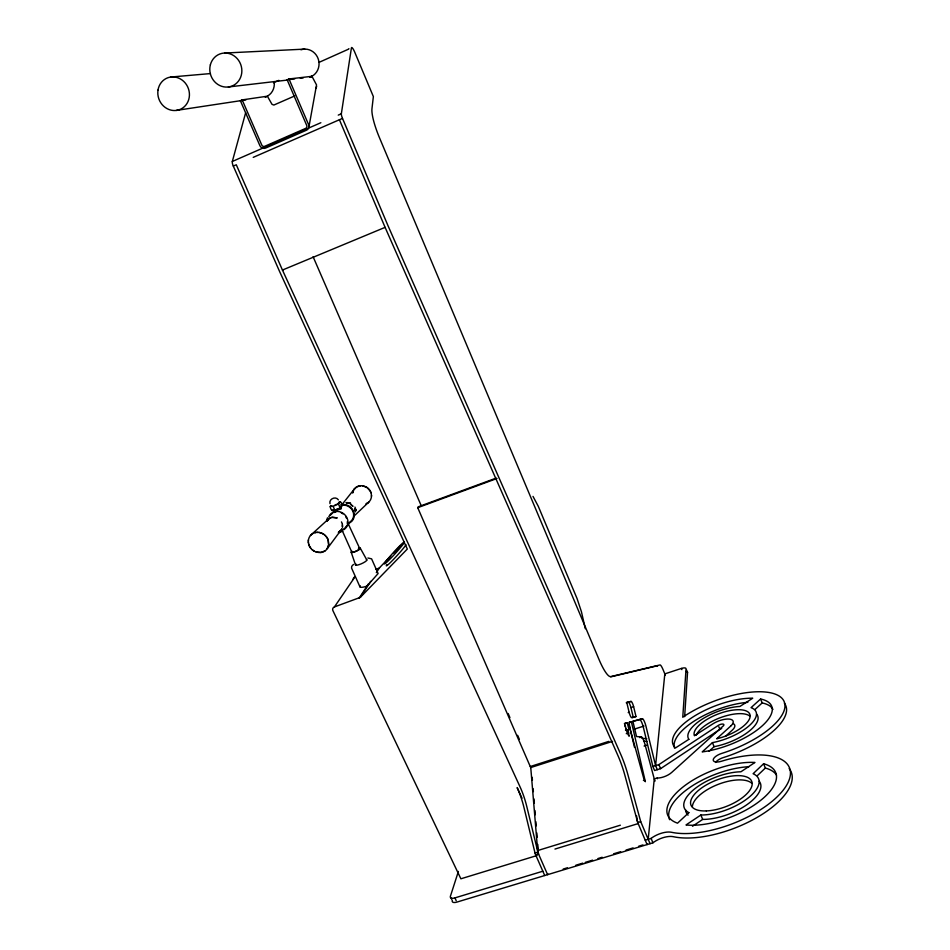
<?xml version="1.0" encoding="UTF-8"?>
<svg xmlns="http://www.w3.org/2000/svg" width="950" height="950" viewBox="0 0 950 950"><rect width="100%" height="100%" fill="white"/><g stroke="black" fill="none" stroke-linecap="round" stroke-linejoin="round"><path stroke-width="1.43" d="M371.497 496.316L371.509 495.389M308.928 126.979L316.54 84.93L311.956 76.321L289.014 78.957L287.161 79.812L306.696 125.388A2.328 2.197 70.5 0 1 305.591 128.416L264.694 146.312A2.316 2.173 67.8 0 1 261.784 145.065L242.179 99.893L267.377 96.199L272.009 104.334L273.861 105.046L294.749 95.926M684.641 716.656L687.539 672.41L686.553 670.023M308.299 540.989L308.394 539.98M647.188 843.648L647.092 844.574L637.747 822.581L624.981 775.663A32.834 6.994 72.2 0 0 617.939 755.594L385.094 227.359L339.411 119.736M648.197 839.289L654.265 778.929L644.836 743.898A5.973 1.152 71.8 0 0 641.511 737.01L636.524 736.523L632.866 721.252L642.414 718.699A5.831 1.104 71.7 0 1 645.929 726.085L655.595 765.653L657.293 769.678M655.595 765.653L664.822 673.883L681.411 668.432A5.106 1.793 -21.6 0 1 686.054 668.824L682.765 717.238A66.144 25.923 -21.1 0 1 781.434 697.751A66.144 25.923 -21.1 0 1 721.668 753.433A8.942 3.669 -21.2 0 0 713.201 759.964A8.942 3.669 -21.2 0 0 721.584 761.223A72.544 31.291 -21.3 0 1 784.783 788.037A72.544 31.291 -21.3 0 1 671.555 832.283A15.711 6.994 -22.7 0 0 651.094 838.411L645.228 840.192M650.061 843.683L640.727 821.667L627.914 774.749A32.846 6.935 72.2 0 0 620.873 754.656L388.17 226.088L342.499 118.394A5.237 1.199 66.5 0 1 341.347 113.763L351.429 47.844A4.845 0.997 66.3 0 1 354.611 51.87L373.362 96.579L371.961 108.751A32.229 6.792 67 0 0 379.489 137.762L598.904 659.229A30.091 6.068 71.2 0 0 610.755 676.59L660.024 664.929A8.716 1.496 71.2 0 1 663.159 669.869L665.309 675.07M326.562 520.612L327.477 517.809M352.759 492.789L353.649 490.129M352.771 492.789L352.961 491.863M547.806 873.703L547.604 874.665L538.519 853.955A3.23 0.867 73.5 0 1 537.902 852.091L526.787 806.526A32.312 8.847 73.1 0 0 519.982 786.707L282.447 270.049L236.289 164.777L233.308 166.072L279.49 271.284L407.324 549.029L360.276 597.396L334.424 606.931A3.159 2.85 26.9 0 0 332.928 610.672L460.881 878.797L537.118 855.487M289.002 78.992L308.524 124.474A4.453 4.18 50.7 0 1 306.565 130.162L265.608 148.069A4.418 4.287 62.6 0 1 259.908 145.706L240.362 100.7M287.161 79.812L294.738 78.897M316.659 86.426L316.148 87.827A4.275 3.942 21.9 0 1 315.685 88.409M233.308 166.072A5.142 1.532 65.5 0 1 232.322 161.464L245.646 112.765M327.382 520.339L327.192 521.004L328.558 518.961L327.133 520.837M458.387 871.435L450.371 896.361A6.199 2.601 -26.5 0 0 454.931 897.881L542.842 871.221M339.233 501.802C342.914 501.742 342.986 508.725 336.989 509.497M340.041 507.668L338.402 503.975L339.554 502.396M333.771 510.566C330.742 511.741 329.626 505.946 330.814 505.554M367.899 557.994L371.604 558.849L378.1 573.539L366.973 586.126A11.02 2.494 -24.3 0 1 360.169 585.758M340.789 530.824L342.048 528.746L327.228 548.684C322.988 555.002 312.787 552.983 309.664 546.594A10.699 9.654 41.5 0 1 308.608 543.958M360.276 597.396L370.714 581.317M376.331 572.66L379.549 567.708L390.711 556.106M538.579 854.074A3.491 0.938 73.5 0 1 537.653 850.559L530.753 767.553A6.365 1.662 72.6 0 1 530.266 766.543L417.715 507.68L418.285 506.789L496.149 478.111M359.207 598.084L368.564 583.68M334.424 606.931L354.956 576.876A2.993 2.767 33.6 0 0 353.222 579.452M360.691 485.688L356.678 486.923L354.113 489.345C358.376 482.885 369.039 485.699 370.987 492.741M327.512 520.184L328.023 519.519M341.276 530.195L338.521 532.475M342.606 503.821L354.671 488.621M348.757 523.783L346.334 526.253M310.436 535.467L328.522 518.997M340.338 531.276L340.907 530.682L338.39 532.309L339.008 532.071M393.775 552.924L400.924 545.502M333.901 511.492L335.516 510.613A4.026 0.843 -14.6 0 1 337.036 510.067L341.086 508.963L341.418 507.656M332.809 510.031L331.716 510.423M757.482 775.521L765.344 768.051L763.598 763.764L753.101 773.716A39.9 17.195 -21.3 0 1 748.042 798.071A39.9 17.195 -21.3 0 1 700.863 815.017L685.995 824.956A58.033 25.032 -21.3 0 0 760.285 800.684A58.033 25.032 -21.3 0 0 763.598 763.764M354.837 515.304L368.838 502.075L368.173 502.633M709.009 751.307L714.091 746.688A36.361 14.333 -21.1 0 0 748.172 731.963A36.361 14.333 -21.1 0 0 756.616 714.151M725.349 736.452L732.307 730.111A13.561 5.356 -21.1 0 0 732.937 723.508M755.036 709.436L762.173 702.941L760.594 699.01L751.034 707.655A36.385 14.25 -21.1 0 1 749.621 725.337A36.385 14.25 -21.1 0 1 712.429 742.639L702.216 751.889A52.915 20.734 -21.1 0 0 762.304 725.776A52.915 20.734 -21.1 0 0 760.594 699.01M353.471 564.431L351.738 566.295L351.571 568.064L359.943 586.839M339.791 531.715L340.919 530.789L339.138 532.166M339.067 502.823L340.634 502.016M331.111 506.16L333.106 506.338L338.402 503.975M330.077 506.742L331.776 506.077M338.152 508.986L333.106 510.649M342.261 505.697L341.644 506.089M692.502 826.251L702.691 819.411A39.876 17.302 -21.3 0 0 745.928 805.363A39.876 17.302 -21.3 0 0 759.252 781.256M325.221 550.751L321.064 552.461L316.017 551.938M342.867 531.05L338.817 532.724M632.581 721.477L639.754 719.554A5.831 1.116 71.7 0 1 643.269 726.94L652.887 766.496L654.586 770.533L660.571 768.657L719.922 729.386A3.693 1.461 -21.1 0 1 721.703 728.508M652.887 766.496L658.884 764.619L718.295 725.42A3.693 1.449 -21.1 0 1 722.879 724.078A3.693 1.449 -21.1 0 1 723.199 725.99L671.638 772.492A11.056 4.489 -22.3 0 1 657.115 778.038L654.265 778.929L655.132 780.983M348.341 524.032L359.694 548.435M340.29 507.834L339.281 508.404M338.366 499.843C335.694 495.781 328.7 498.964 329.983 503.619M338.295 503.334L337.286 503.916M282.993 269.752L282.447 270.049L385.094 227.359M366.712 503.5L367.46 503.108M330.267 517.845L328.463 519.068L332.369 517.192L337.226 517.916L331.609 517.37M273.469 82.757L278.837 80.358M319.081 62.344L348.591 49.139A4.833 1.009 66.3 0 1 348.971 48.771M240.35 100.748L242.167 99.928M311.956 76.321L309.878 77.14A14.404 13.537 75.4 0 0 318.298 59.126A14.404 13.537 75.4 0 0 300.948 49.792M232.322 161.464L234.543 160.491M235.291 160.158L320.851 122.728M338.259 115.116L341.347 113.763M253.223 157.368L342.499 118.394M334.994 505.008L336.264 504.474M417.715 507.68L496.992 478.491M375.749 569.371L378.516 568.373A3.004 2.791 32.9 0 0 379.549 567.708M626.228 702.751L631.121 701.421A4.133 0.796 71.5 0 1 633.626 706.693L636.001 716.526L632.213 717.666M628.413 702.299A4.121 0.808 71.6 0 1 630.931 707.572L633.626 706.693M628.199 712.583L629.114 712.286A4.192 0.819 71.6 0 0 631.679 717.63L636.001 716.526M624.376 723.674L627.166 722.784L628.983 729.351L625.575 730.431L625.729 728.614M628.995 722.332L631.358 721.656L645.359 781.707L643.851 778.774L630.515 730.633A10.925 2.161 71.8 0 1 629.921 722.036M629.518 722.238L631.358 721.656M639.754 719.554L642.414 718.699M634.256 729.172L643.969 726.049M626.264 733.673L628.603 732.925A4.299 0.855 71.8 0 1 628.377 729.529L628.983 729.351M530.266 766.543L608.843 741.368M628.936 735.977L628.603 732.925M530.753 767.553L612.572 741.356M639.694 737.592L641.511 737.01M644.112 746.023L646.796 745.168M643.411 780.508L644.361 780.211M537.653 850.559L620.362 825.194M544.73 875.532L535.634 854.834A3.23 0.867 73.6 0 1 535.016 852.969L537.415 852.233M637.747 822.581L640.727 821.667M536.121 854.679L538.519 853.955M554.966 849.062L638.186 823.591A3.551 0.736 72.6 0 1 637.165 820.04M563.207 869.048L567.411 867.778M575.807 865.236L582.813 863.123M585.271 862.374L592.61 860.154M597.93 858.551L602.158 857.268M613.605 853.801L620.611 851.687M626.074 850.036L633.116 847.899M638.744 846.201L642.96 844.918M789.165 768.55A72.509 31.492 -21.3 0 1 757.981 816.905A72.509 31.492 -21.3 0 1 673.408 836.701A15.699 7.03 -22.7 0 0 652.947 842.804L456.843 902.108A6.199 2.613 -26.6 0 1 452.271 900.576M627.166 722.784L624.625 723.449L626.703 730.989A4.311 0.867 71.8 0 0 629.09 735.787L629.411 735.822M610.779 676.851L657.637 665.712M631.121 701.421L626.739 702.323L629.114 712.286M315.079 532.629L315.994 532.439M176.273 110.426L245.919 99.881M265.644 96.959L265.288 97.019A14.321 13.383 72.2 0 0 266.38 96.567A14.286 13.348 72.2 0 1 265.394 97.019M228.38 86.972L286.959 80.121M300.295 78.256L303.216 77.912M170.905 77.021L210.449 73.578M345.99 502.633L350.728 503.322L349.909 503.037M224.782 53.034L304.772 49.115M346.714 502.586L349.125 502.776M316.956 532.344L317.953 532.344M643.898 741.19L646.843 741.451M641.856 738.269L646.784 738.744M362.567 485.771L367.139 487.599L370.286 491.15A9.785 8.966 41.8 0 1 365.94 503.832M346.536 502.883L348.519 503.358M314.034 551.024L312.265 549.753M350.419 504.236L352.842 506.148M351.31 504.937L352.735 506.172M324.829 535.135L325.613 535.871M310.793 548.233L309.676 546.582A10.699 9.654 41.6 0 1 314.26 532.867A10.699 9.654 41.6 0 1 328.213 540.039L328.688 544.956L327.228 548.684L328.676 544.956L328.201 540.051A10.699 9.654 41.5 0 0 326.301 536.667M532.997 496.387L538.246 506.219L577.066 598.559L581.412 611.669L585.319 628.722M360.264 548.162L366.854 560.001M341.466 521.906L342.071 523.284M354.956 507.074L355.549 508.416M522.025 798.202L517.144 787.609A32.3 8.894 73.1 0 1 523.949 807.417L535.016 852.969M454.931 897.881L456.202 900.695M451.001 897.762L451.856 899.638M333.106 506.338L334.756 510.031M341.988 530.064L351.832 552.164M351.191 552.235L355.573 565.084M313.096 256.714L421.111 505.412M508.155 713.533L509.936 717.618M517.619 735.3L519.389 739.373M651.094 838.411L652.947 842.804M657.115 778.038L657.4 778.727M658.884 764.619L660.571 768.657M700.863 815.017L702.691 819.411M718.829 726.738L719.922 729.386M712.429 742.639L714.091 746.688M681.411 668.432L681.91 669.631M354.968 509.295L355.549 511.005M354.635 508.927L355.383 511.824M624.827 725.325L625.278 726.964M630.931 707.572L633.294 717.393M628.947 723.971L634.517 747.401M342.321 523.996L342.475 527.179L342.451 524.804M636.547 815.753L636.951 818.615M308.311 541.999L308.418 542.996M532.178 777.314L532.416 780.164M533.128 788.714L533.378 791.635M533.983 798.926L534.351 803.308M534.957 810.54L535.301 814.732M535.883 821.726L536.239 825.906M536.821 832.96L537.189 837.259M537.783 844.419L538.139 848.718M686.221 671.484A5.106 1.805 -21.6 0 1 687.539 672.41M784.344 703.166A66.108 26.078 -21.1 0 1 723.366 757.554A8.93 3.693 -21.2 0 0 715.528 762.458M674.595 748.208A52.891 20.864 -21.1 0 1 695.495 720.254A52.891 20.864 -21.1 0 1 747.876 702.323M762.173 702.941A52.891 20.864 -21.1 0 1 772.956 709.436M688.073 815.148A39.876 17.302 -21.3 0 1 685.579 809.887M669.631 819.696A58.009 25.187 -21.3 0 1 690.876 786.766A58.009 25.187 -21.3 0 1 748.956 766.697M765.344 768.051A58.009 25.187 -21.3 0 1 776.506 775.081M696.255 735.169A29.735 11.721 -21.1 0 1 721.097 717.404A29.735 11.721 -21.1 0 1 749.669 715.944M692.372 806.74A32.609 14.143 -21.3 0 1 717.511 784.629A32.609 14.143 -21.3 0 1 751.628 783.109M341.204 506.742A4.394 0.772 -24 0 1 337.879 508.986A4.394 0.772 -24 0 1 333.414 510.376M359.136 548.328A4.382 0.891 -24.2 0 1 356.476 550.952A4.382 0.891 -24.2 0 1 351.844 551.76M358.435 548.257A4.999 1.021 -24.2 0 1 359.492 549.361A4.999 1.021 -24.2 0 1 353.091 552.342A4.999 1.021 -24.2 0 1 352.046 551.226M366.415 559.633A6.211 1.318 -24.2 0 1 361.083 563.896A6.211 1.318 -24.2 0 1 355.953 564.051M318.986 532.439A10.699 9.654 41.5 0 1 323.974 534.458M328.736 516.931A10.331 9.381 41.6 0 1 344.114 514.033A10.331 9.381 41.6 0 1 343.734 529.744M345.919 526.858A9.702 8.823 41.6 0 1 343.378 529.233M330.149 515.577A9.702 8.823 41.6 0 1 332.666 513.19M334.151 512.501A9.702 8.823 41.6 0 1 335.754 512.086M341.287 512.905A9.702 8.823 41.6 0 1 343.021 513.903M345.681 516.658A9.702 8.823 41.6 0 1 346.524 518.189M347.356 521.621A9.702 8.823 41.6 0 1 347.261 523.462M342.238 505.186A9.583 8.716 41.7 0 1 352.866 511.195A9.583 8.716 41.7 0 1 349.742 522.108M340.397 505.032A10.201 9.286 41.7 0 1 353.4 511.005A10.201 9.286 41.7 0 1 348.531 523.355M404.308 542.533A14.974 1.021 -47.6 0 1 388.871 560.215A14.974 1.021 -47.6 0 1 388.503 558.137A14.974 1.021 -47.6 0 1 404.201 541.916M406.03 544.801A14.974 1.045 -47.7 0 1 393.157 559.752A14.974 1.045 -47.7 0 1 386.899 564.561M274.158 81.843A14.286 13.348 72.2 0 1 267.579 96.033M657.115 666.164A8.716 1.508 71.2 0 1 657.661 665.831M688.857 812.63L677.552 823.175A58.033 25.032 -21.3 0 1 683.264 786.79A58.033 25.032 -21.3 0 1 754.965 762.458L740.917 771.78A39.9 17.195 -21.3 0 0 695.02 788.595A39.9 17.195 -21.3 0 0 688.857 812.63M730.681 726.097L716.656 738.803A29.747 11.649 -21.1 0 0 750.084 716.965A29.747 11.649 -21.1 0 0 720.967 712.987A29.747 11.649 -21.1 0 0 694.403 735.763L712.856 723.876A13.573 5.32 -21.1 0 1 729.541 719.114A13.573 5.32 -21.1 0 1 730.681 726.097M688.857 739.337L675.521 747.911A52.915 20.734 -21.1 0 1 692.728 717.131A52.915 20.734 -21.1 0 1 752.709 698.214L739.919 706.444A36.385 14.25 -21.1 0 0 701.789 719.399A36.385 14.25 -21.1 0 0 688.857 739.337M311.636 76.356L309.878 77.14L311.636 76.356M355.787 510.031L355.668 509.236L355.894 510.767L355.787 510.031M706.361 810.92A32.621 14.06 -21.3 0 0 752.186 783.536A32.621 14.06 -21.3 0 0 705.589 785.377A32.621 14.06 -21.3 0 0 706.361 810.92M158.021 90.024A16.981 15.639 69.1 0 0 179.146 109.784A16.981 15.639 69.1 0 0 183.694 81.367A16.981 15.639 69.1 0 0 158.021 90.024M210.366 64.826A17.136 15.901 71.9 0 0 229.876 86.711A17.136 15.901 71.9 0 0 237.227 58.639A17.136 15.901 71.9 0 0 210.366 64.826"/></g></svg>
